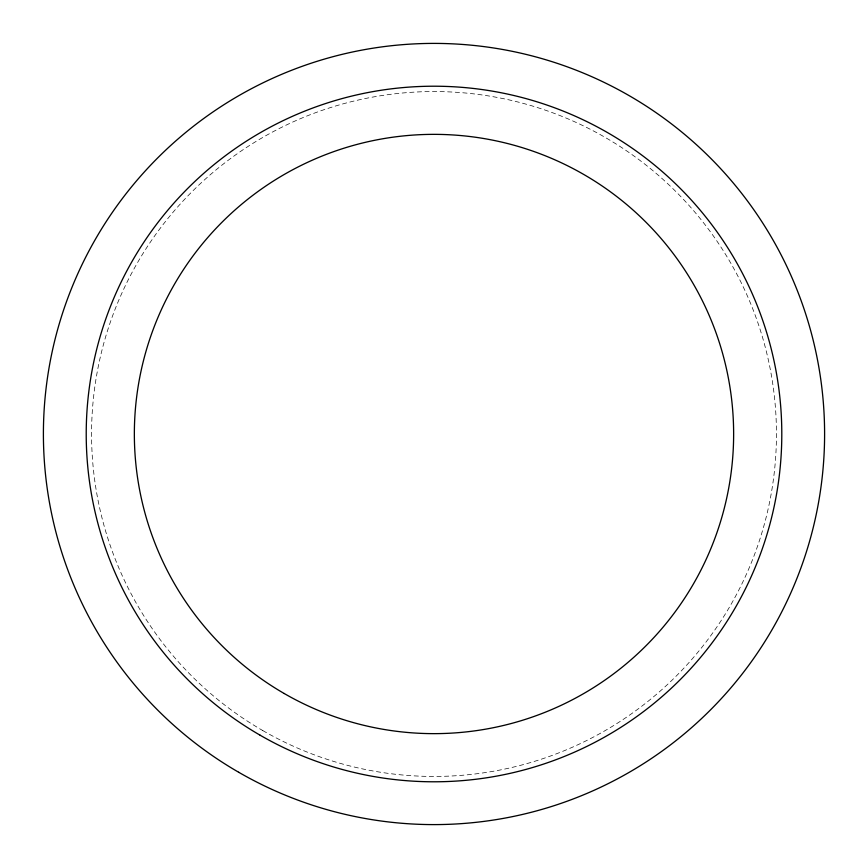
<?xml version="1.0" encoding="UTF-8"?>
<svg xmlns="http://www.w3.org/2000/svg" width="868" height="868" viewBox="0 0 868 868"><rect width="100%" height="100%" fill="white"/><g stroke="black" fill="none" stroke-linecap="round" stroke-linejoin="round"><path stroke-width="0.65" stroke-dasharray="4.34 3.25" d="M262.776 730.563A342.448 342.448 0 0 0 776.448 434A342.448 342.448 0 0 0 262.776 137.437A342.448 342.448 0 0 0 262.776 730.563"/><path stroke-width="1.3" d="M284.183 693.499A299.634 299.634 0 0 0 733.634 434A299.634 299.634 0 0 0 284.183 174.501A299.634 299.634 0 0 0 284.183 693.499M238.7 772.27A390.6 390.6 0 0 0 824.6 434A390.6 390.6 0 0 0 238.7 95.73A390.6 390.6 0 0 0 238.7 772.27M260.107 735.196A347.797 347.797 0 0 0 781.797 434A347.797 347.797 0 0 0 260.107 132.804A347.797 347.797 0 0 0 260.107 735.196"/></g></svg>
